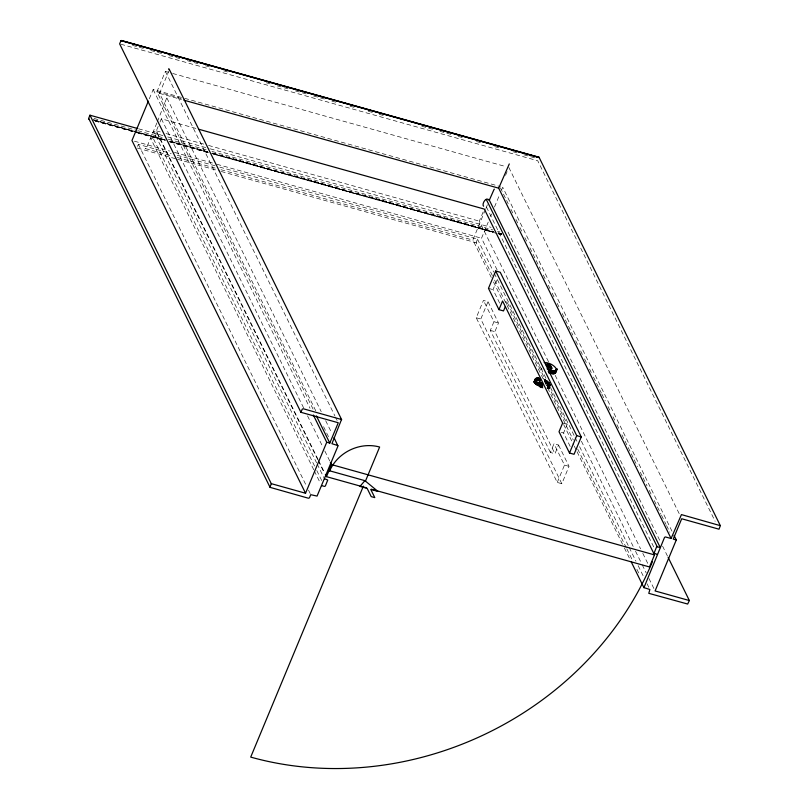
<?xml version="1.0" encoding="UTF-8"?>
<svg xmlns="http://www.w3.org/2000/svg" width="809" height="809" viewBox="0 0 809 809"><rect width="100%" height="100%" fill="white"/><g stroke="black" fill="none" stroke-linecap="round" stroke-linejoin="round"><path stroke-width="0.61" stroke-dasharray="4.04 3.03" d="M543.072 386.914C540.412 387.572 536.478 381.221 540.978 382.778M543.102 388.017C537.56 387.693 527.61 378.036 539.876 381.029M539.987 366.467L542.05 369.47M149.311 98.829L153.174 89.526L183.522 98.01M313.063 409.101L156.916 91.781L165.38 71.414L171.447 73.113M137.51 146.389L138.359 144.356L171.174 153.528M315.763 410.82L159.555 93.369L168.869 70.98M156.895 122.917L146.338 148.3L145.539 148.613A1.527 1.315 77 0 1 145.175 148.462M157.371 121.765L166.775 97.828A1.487 1.274 77 0 0 166.371 97.474M318.139 459.654L156.349 130.856L158.17 126.467M159.99 122.078L161.365 118.792L196.577 128.641M548.512 361.744L479.332 221.15L483.438 211.28M485.39 209.612L472.861 240L491.265 277.416M485.875 208.459L487.412 204.748M219.795 167.129L477.492 239.171L476.177 242.69L492.368 275.576M505.534 175.351L507.89 169.698M497.151 269.994L481.527 238.24L488.221 222.131M490.638 216.316L491.609 213.991M494.501 207.013L499.345 195.384M501.762 189.569L502.723 187.243L672.38 532.029M558.564 445.061L569.04 466.358L561.82 483.711L557.27 482.437L476.238 317.775L483.458 300.412L488.019 301.686L498.496 322.983L494.886 331.66L554.954 453.738L558.564 445.061L554.003 443.787L550.403 452.464L554.954 453.738M561.82 483.711L480.799 319.049L488.019 301.686M499.649 303.082L493.025 289.632L497.363 279.216M550.403 452.464L490.325 330.385L493.935 321.709L483.458 300.412M506.212 304.417L507.112 302.242L504.836 301.605M533.728 381.636L536.003 377.651L538.774 377.601L537.56 380.533M533.778 382.03L535.558 377.833M533.849 382.242L535.76 377.732M533.95 382.465L536.003 377.651M534.082 382.697L535.234 378.066M535.042 380.523L536.266 377.591M534.243 382.93L536.559 377.54M534.436 383.173L535.305 379.765M535.649 380.442L536.873 377.51M534.658 383.426L535.659 380.25M535.993 380.422L537.206 377.5M534.911 383.678L535.882 380.493M536.357 380.432L537.57 377.5M535.184 383.931L536.124 380.746M536.741 380.442L537.955 377.52M535.487 384.194L536.407 381.009M537.136 380.483L538.359 377.55M535.821 384.457L536.711 381.272M536.165 384.72L537.034 381.535M537.995 380.604L539.219 377.672M536.539 384.983L537.388 381.787M538.45 380.685L539.664 377.752M536.933 385.246L537.763 382.05M538.915 380.786L540.129 377.854M537.348 385.499L538.157 382.313M539.391 380.897L540.604 377.975M538.764 383.264L540.281 379.674M537.773 385.751L540.483 379.603M542.809 386.874C540.857 385.984 536.387 382.778 540.655 379.583M539.3 382.859L540.867 379.583M538.218 386.004L539.441 383.072L538.561 382.566M539.401 382.849L540.978 379.583M538.683 386.247L539.441 383.072M539.148 386.48L541.059 381.909M539.836 385.377L541.14 382.04M539.967 385.529L541.251 382.182M539.633 386.702L541.403 382.323M540.23 385.751L541.595 382.475L540.331 385.822M540.119 386.924L541.808 382.627M540.685 386.045L542.04 382.778M540.806 386.115L542.172 382.849M540.614 387.137L542.303 382.92M541.079 386.257L542.434 382.991M541.211 386.328L542.576 383.051M541.11 387.339L542.718 383.122M541.504 386.459L542.859 383.183M541.646 386.52L543.011 383.244M541.605 387.521L542.829 384.599M544.235 381.545L545.044 379.593L543.072 378.754M542.111 387.703L543.324 384.771M544.71 381.777L545.044 379.593M545.175 382.01L545.519 379.826M545.984 380.058L545.215 383.233L549.463 387.187L548.027 388.613L549.24 385.691L550.191 385.367M545.66 383.486L546.439 380.311M546.075 383.739L546.874 380.554M546.479 384.002L547.299 380.817M546.864 384.265L547.693 381.069M547.228 384.518L548.441 381.595M547.562 384.781L548.785 381.858M547.875 385.044L549.099 382.121M547.076 387.703L547.895 385.751L549.24 385.691M548.168 385.306L549.392 382.374M547.046 388.684L548.259 385.762M548.431 385.559L549.655 382.637M547.4 388.684L549.887 382.879M547.723 388.654L550.09 383.132M549.058 386.298L550.272 383.375M548.3 388.563L550.423 383.608M548.553 388.492L550.535 383.83M548.775 388.401L550.626 384.053M548.967 388.3L550.686 384.255M549.271 388.047L550.696 384.639M570.193 446.457L563.58 433.007L567.19 424.321L507.112 302.242M557.27 482.437L564.49 465.084L554.003 443.787M313.74 469.746L150.565 138.137L153.538 138.966L154.398 138.541L156.784 132.575L153.437 131.25L316.602 462.859M547.895 385.751L546.217 385.539M153.538 138.966L314.58 466.055M540.402 382.991L540.988 383.173A2.043 0.667 22.6 0 0 539.259 383.335A2.043 0.667 22.6 0 0 542 384.791M132.565 45.375L144.72 48.773M150.798 50.471L162.953 53.869M169.03 55.568L181.186 58.966M187.263 60.665L199.408 64.063M205.486 65.762L210.35 67.127M223.719 70.858L228.583 72.223M266.262 82.751L271.116 84.116M277.194 85.815L289.349 89.212M295.427 90.911L307.582 94.309M313.659 96.008L325.815 99.406M331.892 101.105L336.746 102.46M350.125 106.201L354.979 107.557M368.348 111.298L373.212 112.653M379.29 114.352L384.154 115.717M421.823 126.244L433.978 129.642M440.056 131.341L452.211 134.739M458.288 136.438L463.152 137.803M476.521 141.535L481.385 142.9M494.754 146.631L499.608 147.996M512.977 151.728L517.841 153.093M523.919 154.792L536.074 158.19M120.844 44.202L537.722 160.748L715.116 521.259M172.661 73.457L505.19 166.421M184.735 98.344L500.296 186.566M156.916 91.781L181.186 98.567M159.555 93.369L181.438 99.487M156.349 130.856L161.203 132.211M166.057 133.566L203.706 144.093M208.56 145.448L479.332 221.15M138.582 128.793L162.892 135.588M167.756 136.954L209.076 148.502M210.289 148.846L491.043 227.339M94.046 118.448L136.59 130.34M137.803 130.674L163.327 137.813M168.191 139.168L207.074 150.039M211.938 151.404L492.691 229.898M497.555 231.253L499.982 231.93M93.52 119.732L165.208 139.876L93.51 119.934M170.092 141.13L207.741 151.768L170.062 141.342M212.625 153.022L493.369 231.516M498.182 232.962L501.883 233.892M212.585 153.225L493.268 231.698M498.122 233.053L501.772 234.074M93.52 120.045L165.218 140.2M170.062 141.444L207.721 152.082M212.575 153.336L493.207 231.789M497.99 233.235L501.701 234.165M94.815 120.612L136.286 132.302M137.318 132.494L165.238 140.301M170.092 141.656L210.542 153.063M493.065 231.95L211.756 153.397L494.087 232.416M499.032 233.72L501.56 234.327M94.966 120.834L136.408 132.504M137.56 132.747L164.379 140.321M170.416 141.929L210.562 153.154M498.88 233.841L501.388 234.458M95.149 121.037L136.488 132.585M137.702 132.929L164.601 140.554M169.314 141.767L208.328 152.78M213.08 154.003L497.434 233.599M498.647 233.943L501.226 234.559M134.405 141.191L169.607 151.03M174.461 152.385L215.72 163.924M216.933 164.267L481.527 238.24M177.252 155.227L214.941 165.764M145.539 148.613L172.317 156.097M177.181 157.462L216.145 168.353M221.009 169.718L472.911 240.101M137.49 148.077L176.352 158.938M177.565 159.282L220.068 171.164M221.282 171.498L476.299 242.791M488.474 288.358L493.025 289.632M493.935 321.709L498.496 322.983M476.238 317.775L480.799 319.049M490.325 330.385L494.886 331.66M562.629 423.046L567.19 424.321M561.304 432.37L563.58 433.007M564.49 465.084L569.04 466.358M540.847 383.779L539.896 383.314M156.683 132.322L317.674 459.482M508.831 167.433L679.469 514.221M500.367 187.789L508.173 203.656M510.954 209.329L513.189 213.859M515.98 219.522L517.649 222.93M519.884 227.46L522.665 233.123M524.899 237.664L526.568 241.062M529.915 247.857L540.513 269.387M543.304 275.06L545.529 279.59M548.32 285.253L549.989 288.661M552.223 293.192L555.014 298.855M557.239 303.395L558.918 306.793M562.265 313.589L572.853 335.118M575.644 340.791L577.879 345.322M580.66 350.985L582.338 354.393M584.563 358.923L587.354 364.586M589.589 369.116L591.258 372.524M593.493 377.055L601.299 392.921M601.856 394.054L605.203 400.849M607.994 406.522L610.219 411.053M613.01 416.716L614.678 420.124M616.913 424.654L619.704 430.317M621.929 434.848L633.639 458.652M634.195 459.785L637.543 466.581M640.334 472.254L642.558 476.784M643.125 477.917L647.028 485.855M649.253 490.385L652.044 496.048M654.279 500.579L660.963 514.18M661.519 515.313L665.989 524.384M666.545 525.516L669.892 532.312M508.062 232.092L660.346 541.585M662.581 546.126L667.597 556.329M486.452 207.053L654.087 547.713M555.207 375.346L640.566 548.815M642.801 553.356L648.383 564.692M581.418 441.249L633.316 546.722M635.55 551.263L641.689 563.742M642.245 564.874L646.158 572.812M648.949 578.486L654.532 589.822M477.492 239.171L493.672 272.046M494.228 273.179L574.572 436.445M575.128 437.578L577.353 442.108M579.588 446.649L628.684 546.419M629.24 547.551L635.935 561.163M638.17 565.693L643.742 577.029M647.089 583.835L648.767 587.233M494.592 280.116L573.278 440.015M577.737 449.086L626.287 547.754M626.854 548.886L632.426 560.232M636.895 569.303L639.686 574.977M493.49 281.947L502.399 300.058M563.681 424.583L573.702 444.96M574.259 446.093L576.493 450.623M577.05 451.756L623.84 546.854M624.396 547.976L630.524 560.435M165.38 71.414L334.906 415.937M335.462 417.07L337.141 420.478M166.917 98.051L321.213 411.639M325.673 420.69L331.801 433.149M323.57 426.697L329.152 438.033M153.174 89.526L309.999 408.221M161.365 118.792L303.628 407.908M307.531 415.846L322.589 446.457M324.824 450.997L329.85 461.201M318.695 460.786L324.834 473.255M318.23 460.604L324.348 473.063M317.158 463.992L323.843 477.573M316.804 470.575L321.82 480.768M314.296 470.878L320.425 483.327M138.359 144.356L306.277 485.622M308.512 490.153L310.181 493.551M473.194 240.162A1.487 0.587 -58.9 0 1 472.952 240.142M542.04 384.973A2.043 0.667 22.6 0 1 539.199 383.537A2.043 0.667 22.6 0 1 540.988 383.274"/><path stroke-width="1.21" d="M313.346 415.027L326.735 442.25L329.789 443.099L338.253 422.743L300.928 412.307L119.631 43.858L121.016 40.632L539.037 157.583L538.733 157.118M547.076 368.793C564.106 375.649 554.246 362.169 544.184 362.533M551.9 367.994L548.411 367.448L546.388 364.798L547.824 367.488L551.546 368.621L550.626 366.093L548.138 364.778L550.332 365.375L551.698 368.52M169.324 69.847L168.707 68.725M137.368 128.459L89.971 115.202L88.666 118.367L270.044 487.352L308.462 498.243L309.422 497.848L310.747 494.693L317.067 496.079L337.97 446.052L334.026 437.679M148.34 101.155L131.978 140.513L305.539 493.237L326.735 442.25M89.971 115.202L271.268 483.651L269.994 487.271M300.928 412.307L302.253 409.152L303.213 408.747L341.509 419.517L331.943 443.696L337.929 445.597M366.578 487.857L326.502 476.663L331.518 464.599L330.406 462.333M363.372 486.138L250.709 757.103A315.854 279.651 -26.2 0 0 652.408 561.749M365.304 481.486L379.633 447.033A39.479 34.959 -26.2 0 0 329.415 471.455M489.233 200.379L494.077 189.336A1.487 0.587 -58.9 0 1 494.39 189.175M631.081 561.567L643.893 587.607L649.88 589.498L648.788 593.331L687.67 604.04L689.359 600.541L655.088 590.954L676.284 539.967L673.23 539.118L681.694 518.761L719.019 529.197L720.323 525.658L681.431 514.595L671.086 538.511L498.698 188.184L509.276 163.934M498.951 309.655L502.561 300.968L562.629 423.046L559.019 431.733L569.496 453.02L574.056 454.294L581.277 436.941L500.245 272.269L495.684 270.995L488.474 288.358L498.951 309.655L503.511 310.929L505.312 306.591M546.358 365.001L546.783 364.293L548.431 364.475M546.399 365.122L546.854 364.272M546.651 364.343L547.036 364.252M547.996 364.647A2.043 0.667 22.6 0 1 550.565 366.366A2.043 0.667 22.6 0 1 547.491 365.688A2.043 0.667 22.6 0 1 547.996 364.647L548.138 364.394A2.043 0.667 22.6 0 1 550.636 366.194A2.043 0.667 22.6 0 1 547.562 365.516A2.043 0.667 22.6 0 1 548.067 364.475M548.249 371.564L549.058 369.612M548.745 371.736L549.554 369.784M550.049 369.946L548.836 372.878C550.575 373.475 556.44 375.012 555.439 371.543M549.331 373.03L550.545 370.097M551.475 368.641L551.849 367.812M549.817 373.161L551.04 370.239M550.302 373.283L551.516 370.36M550.767 373.394L551.981 370.461M551.222 373.485L552.446 370.552M551.667 373.556L552.891 370.633M552.102 373.616L553.316 370.694M552.507 373.657L553.73 370.734M552.901 373.687L554.125 370.765M553.275 373.697L554.499 370.775M553.629 373.697L554.843 370.765M553.953 373.667L555.176 370.744M554.256 373.627L555.48 370.704M554.539 373.576L556.653 368.621M554.782 373.505L556.774 368.843M555.004 373.414L556.855 369.066M555.196 373.313L556.916 369.268M555.5 373.06L556.926 369.652M569.496 453.02L576.716 435.667L495.684 270.995M199.004 129.319L484.348 209.096L654.511 554.903L649.496 566.957L371.432 489.223M364.899 480.657L359.975 486.391L367.155 488.393L371.21 496.625L374.8 497.626L370.744 489.394L377.924 491.407L364.899 480.657L329.01 470.626M121.016 40.632L122.078 40.632M657.424 554.499L654.076 553.184L656.453 547.208L657.323 546.783L660.286 547.612L489.324 200.157C485.663 196.081 481.507 204.707 483.59 206.244M121.37 40.46L539.037 157.229L720.293 525.577M121.087 40.561L539.067 157.421M183.865 100.164L498.698 188.184M576.716 435.667L581.277 436.941M671.086 538.511L665.423 536.943L664.553 537.358L643.944 587.688M331.518 464.599L654.511 554.903M324.399 478.706L327.746 480.02L325.37 485.997L324.5 486.411L321.537 485.592M271.268 483.651L305.539 493.237M89.283 119.489L88.747 118.913M674.049 535.437L676.284 539.967M668.163 557.462L689.359 600.541M486.249 199.327L657.221 546.783M169.243 69.301L341.671 419.729M316.41 415.897L329.789 443.099M325.39 474.387L326.502 476.663"/></g></svg>
